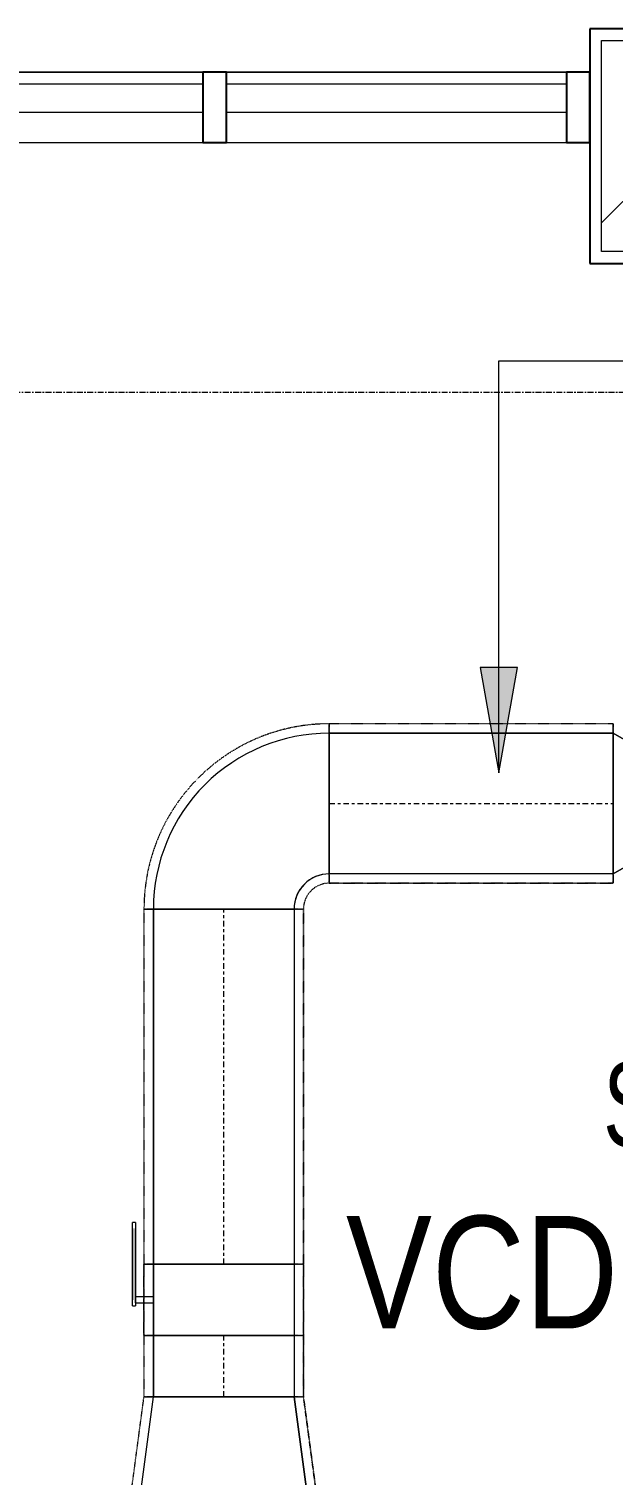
# Model space of a CAD drawing. Header units: inches. Extents: x -83664 to 20107, y -47222 to 19398.
# Drawn here: x 3657 to 4902, y -3073 to 10 of the extents above; entities that cross this region are included whole.
import ezdxf

# ---------------------------------------------------------------- set-up
doc = ezdxf.new("R2010")
doc.units = ezdxf.units.IN
doc.header["$MEASUREMENT"] = 0
for name, pattern in [('Center', [29.999999, 12, -6, 6, -6]), ('Grid Line', [22.225, 12.7, -3.175, 3.175, -3.175]), ('Hidden 0_50', [1.0584, 0.5292, -0.5292])]:
    doc.linetypes.add(name, pattern=pattern)
for name, color, linetype, lineweight in [('A-GLAZ-CURT', 7, 'Continuous', 9), ('A-GLAZ-CWMG', 7, 'Continuous', 9), ('A-WALL', 7, 'Continuous', 9), ('A-WALL-PATT', 7, 'Continuous', 25), ('G-ANNO-TEXT', 7, 'Continuous', 9), ('M-HVAC-DUCT-CNTR', 7, 'Center', 9), ('M-HVAC-DUCT-IDEN', 7, 'Continuous', 18), ('ROOM TAG', 7, 'Continuous', 9), ('S-GRID', 7, 'Continuous', 9)]:
    doc.layers.add(name, color=color, linetype=linetype, lineweight=lineweight)
doc.layers.add('FF ROOM TAG_dwg', color=7, linetype='Continuous', lineweight=9, true_color=0x767676)
doc.layers.add('M-HVAC-DUCT', color=7, linetype='Continuous', lineweight=9, true_color=0xffe97f)
doc.styles.add('Arial Narrow_20', font='ARIALN.TTF', dxfattribs={"width": 0.85, "height": 4572})
doc.styles.add('Arial Narrow_21', font='ARIALN.TTF', dxfattribs={"height": 240})

# ---------------------------------------------------------------- blocks, each defined once
blk = doc.blocks.new('M_Rec Transition - Length - Standard-8295161-FIRST FLOOR AC CONDITIONING LAYOUT - PART A')
at = {"layer": 'M-HVAC-DUCT', "color": 30, "true_color": 0xff7f00}
for p, q in [((0, 200), (0, -200)), ((0, 200), (375, 150)), ((0, 200), (375, 150)), ((0, -200), (0, 200)), ((375, -150), (375, 150)), ((375, 150), (375, -150)), ((0, -200), (375, -150)), ((375, -150), (0, -200))]:
    blk.add_line(p, q, dxfattribs=at)
blk = doc.blocks.new('M_Rec Elbow - Radius - 0_75W-7316747-FIRST FLOOR AC CONDITIONING LAYOUT - PART A')
at = {"layer": 'M-HVAC-DUCT', "color": 30, "true_color": 0xff7f00}
for p, q in [((-150, 225), (150, 225)), ((150, 225), (-150, 225)), ((-225, 150), (-225, -150)), ((-225, -150), (-225, 150))]:
    blk.add_line(p, q, dxfattribs=at)
for radius, end in [(75, 360), (75, 0), (375, 0), (375, 0)]:
    blk.add_arc((-225, 225), radius, 270, end, dxfattribs=at)
blk = doc.blocks.new('M_Rec to Rnd Transition - Angle - 60 Degree-8294802-FIRST FLOOR AC CONDITIONING LAYOUT - PART A')
at = {"layer": 'M-HVAC-DUCT', "color": 30, "true_color": 0xff7f00}
for p, q in [((0, 150), (43.3, 125)), ((43.3, 125), (0, 150)), ((0, 150), (0, -150)), ((0, -150), (0, 150)), ((43.3, 0), (43.3, 125)), ((43.3, 0), (43.3, 125)), ((43.3, -125), (43.3, 0)), ((43.3, -125), (43.3, 0)), ((0, -150), (43.3, -125)), ((43.3, -125), (0, -150))]:
    blk.add_line(p, q, dxfattribs=at)
blk = doc.blocks.new('TEMW-ME-DMP-Volume Control Damper - Standard-7399628-FIRST FLOOR AC CONDITIONING LAYOUT - PART A')
at = {"layer": 'M-HVAC-DUCT', "color": 30, "true_color": 0xff7f00}
for p, q in [((-165.1, 188.1), (-165.1, 194.4)), ((-152.4, 194.4), (-165.1, 194.4)), ((-165.1, 188.1), (-152.4, 188.1)), ((0, 194.4), (-152.4, 194.4)), ((-152.4, 194.4), (0, 194.4)), ((0, 188.1), (-152.4, 188.1)), ((-152.4, 188.1), (0, 188.1)), ((-6.4, 150), (-6.4, 188.1)), ((6.3, 188.1), (-6.4, 188.1)), ((6.3, 188.1), (-6.4, 188.1)), ((12.7, 194.4), (0, 194.4)), ((0, 188.1), (12.7, 188.1)), ((6.3, 188.1), (6.3, 150)), ((12.7, 194.4), (12.7, 188.1)), ((-76.2, 150), (-76.2, -150)), ((-76.2, -150), (-76.2, 150)), ((76.2, 150), (-76.2, 150)), ((-76.2, 150), (76.2, 150)), ((-76.2, 150), (76.2, 150)), ((-6.4, 150), (6.3, 150)), ((-6.4, 150), (6.3, 150)), ((76.2, 150), (76.2, -150)), ((76.2, -150), (76.2, 150)), ((-76.2, -150), (76.2, -150)), ((-76.2, -150), (76.2, -150)), ((-76.2, -150), (76.2, -150))]:
    blk.add_line(p, q, dxfattribs=at)
blk = doc.blocks.new('TEMW-SMBZ-HO-BM-HVAC-00002_rvt-1-FIRST FLOOR AC CONDITIONING LAYOUT - PART A')
at = {"layer": 'M-HVAC-DUCT', "color": 30, "linetype": 'Hidden 0_50', "true_color": 0xff7f00}
for p, q in [((155753.5, 96561), (155753.5, 96901)), ((155753.5, 96901), (155753.5, 96561)), ((156358.5, 96901), (155753.5, 96901)), ((156358.5, 96901), (155753.5, 96901)), ((155753.5, 96561), (155753.5, 96901)), ((155753.5, 96901), (155753.5, 96561)), ((156358.5, 96561), (156358.5, 96901)), ((156358.5, 96901), (156358.5, 96561)), ((156358.5, 96561), (156358.5, 96901)), ((156358.5, 96901), (156358.5, 96561)), ((155753.5, 96561), (156358.5, 96561)), ((156358.5, 96561), (155753.5, 96561)), ((155358.5, 96506), (155698.5, 96506)), ((155698.5, 96506), (155358.5, 96506)), ((155698.5, 96506), (155358.5, 96506)), ((155358.5, 96506), (155698.5, 96506)), ((155358.5, 96506), (155358.5, 95748.7)), ((155358.5, 96506), (155358.5, 95748.7)), ((155698.5, 95748.7), (155698.5, 96506)), ((155698.5, 96506), (155698.5, 95748.7)), ((155698.5, 95748.7), (155358.5, 95748.7)), ((155358.5, 95748.7), (155698.5, 95748.7)), ((155698.5, 95748.7), (155358.5, 95748.7)), ((155358.5, 95748.7), (155358.5, 95596.3)), ((155358.5, 95596.3), (155358.5, 95748.7)), ((155358.5, 95748.7), (155698.5, 95748.7)), ((155698.5, 95596.3), (155698.5, 95748.7)), ((155698.5, 95748.7), (155698.5, 95596.3)), ((155698.5, 95596.3), (155358.5, 95596.3)), ((155358.5, 95596.3), (155698.5, 95596.3)), ((155358.5, 95596.3), (155358.5, 95466)), ((155358.5, 95596.3), (155358.5, 95466)), ((155358.5, 95596.3), (155698.5, 95596.3)), ((155698.5, 95596.3), (155358.5, 95596.3)), ((155698.5, 95466), (155698.5, 95596.3)), ((155698.5, 95596.3), (155698.5, 95466)), ((155308.5, 95091), (155358.5, 95466)), ((155308.5, 95091), (155358.5, 95466)), ((155698.5, 95466), (155358.5, 95466)), ((155358.5, 95466), (155698.5, 95466)), ((155698.5, 95466), (155358.5, 95466)), ((155358.5, 95466), (155698.5, 95466)), ((155748.5, 95091), (155698.5, 95466)), ((155698.5, 95466), (155748.5, 95091))]:
    blk.add_line(p, q, dxfattribs=at)
at = {"layer": 'M-HVAC-DUCT', "color": 30, "true_color": 0xff7f00}
for p, q in [((155753.5, 96881), (155753.5, 96581)), ((155753.5, 96581), (155753.5, 96881)), ((155753.5, 96881), (156358.5, 96881)), ((156358.5, 96881), (155753.5, 96881)), ((156358.5, 96881), (156358.5, 96581)), ((156358.5, 96581), (156358.5, 96881)), ((156358.5, 96581), (155753.5, 96581)), ((156358.5, 96581), (155753.5, 96581)), ((155378.5, 96506), (155678.5, 96506)), ((155678.5, 96506), (155378.5, 96506)), ((155378.5, 95748.7), (155378.5, 96506)), ((155378.5, 96506), (155378.5, 95748.7)), ((155678.5, 96506), (155678.5, 95748.7)), ((155678.5, 96506), (155678.5, 95748.7)), ((155378.5, 95748.7), (155678.5, 95748.7)), ((155678.5, 95748.7), (155378.5, 95748.7)), ((155378.5, 95596.3), (155678.5, 95596.3)), ((155678.5, 95596.3), (155378.5, 95596.3)), ((155378.5, 95466), (155378.5, 95596.3)), ((155378.5, 95596.3), (155378.5, 95466)), ((155678.5, 95596.3), (155678.5, 95466)), ((155678.5, 95596.3), (155678.5, 95466)), ((155378.5, 95466), (155678.5, 95466)), ((155678.5, 95466), (155378.5, 95466))]:
    blk.add_line(p, q, dxfattribs=at)
at = {"layer": 'M-HVAC-DUCT', "color": 30, "linetype": 'Hidden 0_50', "true_color": 0xff7f00}
for radius in [395, 395, 55, 55]:
    blk.add_arc((155753.5, 96506), radius, 90, 180, dxfattribs=at)
at = {"layer": 'M-HVAC-DUCT-CNTR', "color": 30, "true_color": 0xff7f00}
for p, q in [((155753.5, 96731), (156358.5, 96731)), ((155528.5, 95748.7), (155528.5, 96506)), ((155528.5, 95466), (155528.5, 95596.3))]:
    blk.add_line(p, q, dxfattribs=at)
at = {"layer": 'M-HVAC-DUCT', "color": 6, "linetype": 'Hidden 0_50', "lineweight": 9, "true_color": 0xff00ff}
for name, p, rotation in [('M_Rec Elbow - Radius - 0_75W-7316747-FIRST FLOOR AC CONDITIONING LAYOUT - PART A', (155528.5, 96731), 180), ('M_Rec Transition - Length - Standard-8295161-FIRST FLOOR AC CONDITIONING LAYOUT - PART A', (155528.5, 95091), 90)]:
    blk.add_blockref(name, p, dxfattribs=dict(at, rotation=rotation))
blk.add_blockref('M_Rec to Rnd Transition - Angle - 60 Degree-8294802-FIRST FLOOR AC CONDITIONING LAYOUT - PART A', (156358.5, 96731), dxfattribs=at)
at = {"layer": 'M-HVAC-DUCT', "color": 6, "linetype": 'Hidden 0_50', "lineweight": 9, "true_color": 0xff00ff, "extrusion": (0, 0, -1), "rotation": 270}
blk.add_blockref('TEMW-ME-DMP-Volume Control Damper - Standard-7399628-FIRST FLOOR AC CONDITIONING LAYOUT - PART A', (-155528.5, 95672.5), dxfattribs=at)
blk = doc.blocks.new('TEMW-SMBZ-HO-BM-HVAC-00002_rvt-2-FIRST FLOOR AC CONDITIONING LAYOUT - PART A')
at = {"layer": 'M-HVAC-DUCT', "color": 30, "linetype": 'Hidden 0_50', "true_color": 0xff7f00}
for p, q in [((155753.5, 96561), (155753.5, 96901)), ((155753.5, 96901), (155753.5, 96561)), ((156358.5, 96901), (155753.5, 96901)), ((156358.5, 96901), (155753.5, 96901)), ((155753.5, 96561), (155753.5, 96901)), ((155753.5, 96901), (155753.5, 96561)), ((156358.5, 96561), (156358.5, 96901)), ((156358.5, 96901), (156358.5, 96561)), ((156358.5, 96561), (156358.5, 96901)), ((156358.5, 96901), (156358.5, 96561)), ((155753.5, 96561), (156358.5, 96561)), ((156358.5, 96561), (155753.5, 96561)), ((155358.5, 96506), (155698.5, 96506)), ((155698.5, 96506), (155358.5, 96506)), ((155698.5, 96506), (155358.5, 96506)), ((155358.5, 96506), (155698.5, 96506)), ((155358.5, 96506), (155358.5, 95748.7)), ((155358.5, 96506), (155358.5, 95748.7)), ((155698.5, 95748.7), (155698.5, 96506)), ((155698.5, 96506), (155698.5, 95748.7)), ((155698.5, 95748.7), (155358.5, 95748.7)), ((155358.5, 95748.7), (155698.5, 95748.7)), ((155698.5, 95748.7), (155358.5, 95748.7)), ((155358.5, 95748.7), (155358.5, 95596.3)), ((155358.5, 95596.3), (155358.5, 95748.7)), ((155358.5, 95748.7), (155698.5, 95748.7)), ((155698.5, 95596.3), (155698.5, 95748.7)), ((155698.5, 95748.7), (155698.5, 95596.3)), ((155698.5, 95596.3), (155358.5, 95596.3)), ((155358.5, 95596.3), (155698.5, 95596.3)), ((155358.5, 95596.3), (155358.5, 95466)), ((155358.5, 95596.3), (155358.5, 95466)), ((155358.5, 95596.3), (155698.5, 95596.3)), ((155698.5, 95596.3), (155358.5, 95596.3)), ((155698.5, 95466), (155698.5, 95596.3)), ((155698.5, 95596.3), (155698.5, 95466)), ((155308.5, 95091), (155358.5, 95466)), ((155308.5, 95091), (155358.5, 95466)), ((155698.5, 95466), (155358.5, 95466)), ((155358.5, 95466), (155698.5, 95466)), ((155698.5, 95466), (155358.5, 95466)), ((155358.5, 95466), (155698.5, 95466)), ((155748.5, 95091), (155698.5, 95466)), ((155698.5, 95466), (155748.5, 95091))]:
    blk.add_line(p, q, dxfattribs=at)
at = {"layer": 'M-HVAC-DUCT', "color": 30, "true_color": 0xff7f00}
for p, q in [((155753.5, 96881), (155753.5, 96581)), ((155753.5, 96581), (155753.5, 96881)), ((155753.5, 96881), (156358.5, 96881)), ((156358.5, 96881), (155753.5, 96881)), ((156358.5, 96881), (156358.5, 96581)), ((156358.5, 96581), (156358.5, 96881)), ((156358.5, 96581), (155753.5, 96581)), ((156358.5, 96581), (155753.5, 96581)), ((155378.5, 96506), (155678.5, 96506)), ((155678.5, 96506), (155378.5, 96506)), ((155378.5, 95748.7), (155378.5, 96506)), ((155378.5, 96506), (155378.5, 95748.7)), ((155678.5, 96506), (155678.5, 95748.7)), ((155678.5, 96506), (155678.5, 95748.7)), ((155378.5, 95748.7), (155678.5, 95748.7)), ((155678.5, 95748.7), (155378.5, 95748.7)), ((155378.5, 95596.3), (155678.5, 95596.3)), ((155678.5, 95596.3), (155378.5, 95596.3)), ((155378.5, 95466), (155378.5, 95596.3)), ((155378.5, 95596.3), (155378.5, 95466)), ((155678.5, 95596.3), (155678.5, 95466)), ((155678.5, 95596.3), (155678.5, 95466)), ((155378.5, 95466), (155678.5, 95466)), ((155678.5, 95466), (155378.5, 95466))]:
    blk.add_line(p, q, dxfattribs=at)
at = {"layer": 'M-HVAC-DUCT', "color": 30, "linetype": 'Hidden 0_50', "true_color": 0xff7f00}
for radius in [395, 395, 55, 55]:
    blk.add_arc((155753.5, 96506), radius, 90, 180, dxfattribs=at)
at = {"layer": 'M-HVAC-DUCT-CNTR', "color": 30, "true_color": 0xff7f00}
for p, q in [((155753.5, 96731), (156358.5, 96731)), ((155528.5, 95748.7), (155528.5, 96506)), ((155528.5, 95466), (155528.5, 95596.3))]:
    blk.add_line(p, q, dxfattribs=at)
at = {"layer": 'M-HVAC-DUCT', "color": 6, "linetype": 'Hidden 0_50', "lineweight": 9, "true_color": 0xff00ff}
for name, p, rotation in [('M_Rec Elbow - Radius - 0_75W-7316747-FIRST FLOOR AC CONDITIONING LAYOUT - PART A', (155528.5, 96731), 180), ('M_Rec Transition - Length - Standard-8295161-FIRST FLOOR AC CONDITIONING LAYOUT - PART A', (155528.5, 95091), 90)]:
    blk.add_blockref(name, p, dxfattribs=dict(at, rotation=rotation))
blk.add_blockref('M_Rec to Rnd Transition - Angle - 60 Degree-8294802-FIRST FLOOR AC CONDITIONING LAYOUT - PART A', (156358.5, 96731), dxfattribs=at)
at = {"layer": 'M-HVAC-DUCT', "color": 6, "linetype": 'Hidden 0_50', "lineweight": 9, "true_color": 0xff00ff, "extrusion": (0, 0, -1), "rotation": 270}
blk.add_blockref('TEMW-ME-DMP-Volume Control Damper - Standard-7399628-FIRST FLOOR AC CONDITIONING LAYOUT - PART A', (-155528.5, 95672.5), dxfattribs=at)
blk = doc.blocks.new('System Panel - Solid-1052244-FIRST FLOOR AC CONDITIONING LAYOUT - PART A')
at = {"layer": 'A-GLAZ-CURT', "color": 9, "lineweight": 18, "true_color": 0xbbbbbb}
for p, q in [((362.5, 10.5), (-362.5, 10.5)), ((-362.5, 10.5), (-362.5, -49.5)), ((362.5, -49.5), (362.5, 10.5)), ((-362.5, -49.5), (362.5, -49.5))]:
    blk.add_line(p, q, dxfattribs=at)
at = {"layer": 'A-GLAZ-CURT', "color": 9, "true_color": 0xbbbbbb}
for p, q in [((-362.5, -49.5), (-362.5, 10.5)), ((362.5, 10.5), (-362.5, 10.5)), ((362.5, 10.5), (362.5, -49.5)), ((-362.5, -49.5), (362.5, -49.5))]:
    blk.add_line(p, q, dxfattribs=at)
blk = doc.blocks.new('Rectangular Mullion - 50 x 150mm-644140-FIRST FLOOR AC CONDITIONING LAYOUT - PART A')
at = {"layer": 'A-GLAZ-CWMG', "color": 9, "true_color": 0xbbbbbb}
for p, q in [((76259.3, 65832.7), (76409.3, 65832.7)), ((76409.3, 65832.7), (76259.3, 65832.7)), ((76259.3, 65832.7), (76259.3, 65107.7)), ((76259.3, 65107.7), (76259.3, 65832.7)), ((76409.3, 65107.7), (76409.3, 65832.7)), ((76409.3, 65107.7), (76409.3, 65832.7)), ((76259.3, 65107.7), (76409.3, 65107.7)), ((76409.3, 65107.7), (76259.3, 65107.7))]:
    blk.add_line(p, q, dxfattribs=at)
blk = doc.blocks.new('Rectangular Mullion - 50 x 150mm-423468-FIRST FLOOR AC CONDITIONING LAYOUT - PART A')
at = {"layer": 'A-GLAZ-CWMG', "color": 9, "lineweight": 25, "true_color": 0xbbbbbb}
for p, q in [((0, 75), (-50, 75)), ((-50, 75), (-50, -75)), ((0, -75), (0, 75)), ((-50, -75), (0, -75))]:
    blk.add_line(p, q, dxfattribs=at)
at = {"layer": 'A-GLAZ-CWMG', "color": 9, "true_color": 0xbbbbbb}
for p, q in [((-50, -75), (-50, 75)), ((-50, 75), (0, 75)), ((0, 75), (0, -75)), ((0, -75), (-50, -75))]:
    blk.add_line(p, q, dxfattribs=at)
blk = doc.blocks.new('Rectangular Mullion - 50 x 150mm-423458-FIRST FLOOR AC CONDITIONING LAYOUT - PART A')
at = {"layer": 'A-GLAZ-CWMG', "color": 9, "lineweight": 25, "true_color": 0xbbbbbb}
for p, q in [((-25, 75), (25, 75)), ((-25, -75), (-25, 75)), ((25, 75), (25, -75)), ((25, -75), (-25, -75))]:
    blk.add_line(p, q, dxfattribs=at)
at = {"layer": 'A-GLAZ-CWMG', "color": 9, "true_color": 0xbbbbbb}
for p, q in [((25, 75), (-25, 75)), ((-25, 75), (-25, -75)), ((25, -75), (25, 75)), ((-25, -75), (25, -75))]:
    blk.add_line(p, q, dxfattribs=at)
blk = doc.blocks.new('SMBZ_Hospital Arch Model_2026_01_29_rvt-1-FIRST FLOOR AC CONDITIONING LAYOUT - PART A')
at = {"layer": 'A-WALL-PATT', "lineweight": 9, "true_color": 0xbbbbbb}
h = blk.add_hatch(dxfattribs=at)
h.set_pattern_fill('FP_13', color=9, style=0, pattern_type=2)
h.set_pattern_definition([(0, (0, 0), (1219.2, 304.8), [50.292, -864.108, 50.292, -864.108, -4876.8]), (0, (0, 0), (1219.2, 304.8), [-1828.8, 50.292, -1778.508, 50.292, -864.108, -2133.6]), (0, (0, 0), (1219.2, 304.8), [-4572, 50.292, -559.308, 50.292, -1473.708]), (120, (457.2, 152.4), (-873.56454, 903.45817), [50.292, -864.108, 50.292, -864.108, -4876.8]), (120, (457.2, 152.4), (-873.56454, 903.45817), [-1828.8, 50.292, -1778.508, 50.292, -864.108, -2133.6]), (120, (457.2, 152.4), (-873.56454, 903.45817), [-4572, 50.292, -559.308, 50.292, -1473.708]), (240, (609.6, 762), (-345.63546, -1208.25817), [50.292, -864.108, 50.292, -864.108, -4876.8]), (240, (609.6, 762), (-345.63546, -1208.25817), [-1828.8, 50.292, -1778.508, 50.292, -864.108, -2133.6]), (240, (609.6, 762), (-345.63546, -1208.25817), [-4572, 50.292, -559.308, 50.292, -1473.708])])
h.paths.add_polyline_path([(156484.2, 98357.7), (157984.2, 98357.7), (157984.2, 98382.7), (156334.2, 98382.7), (156334.2, 98357.7)])
h = blk.add_hatch(dxfattribs=at)
h.set_pattern_fill('FP_12', color=9, style=0, pattern_type=2)
h.set_pattern_definition([(45, (0, 0), (-377.1708, 377.1708), []), (45, (0, 571.5), (-377.1708, 377.1708), [])])
h.paths.add_polyline_path([(156484.2, 97907.7), (156484.2, 98357.7), (156334.2, 98357.7), (156334.2, 97907.7)])
at = {"layer": 'A-WALL', "color": 9, "lineweight": 25, "true_color": 0xbbbbbb}
for p, q in [((156309.2, 98382.7), (156309.2, 97882.7)), ((156334.2, 98382.7), (156309.2, 98382.7)), ((156484.2, 98382.7), (156334.2, 98382.7)), ((156309.2, 97882.7), (156334.2, 97882.7)), ((156334.2, 97882.7), (156484.2, 97882.7))]:
    blk.add_line(p, q, dxfattribs=at)
at = {"layer": 'A-WALL', "color": 9, "true_color": 0xbbbbbb}
for p, q in [((156309.2, 98382.7), (156309.2, 97882.7)), ((156309.2, 98382.7), (156484.2, 98382.7)), ((156334.2, 98357.7), (156484.2, 98357.7)), ((156334.2, 97907.7), (156334.2, 98357.7)), ((156484.2, 97907.7), (156334.2, 97907.7)), ((156484.2, 97882.7), (156309.2, 97882.7))]:
    blk.add_line(p, q, dxfattribs=at)
at = {"layer": 'A-GLAZ-CURT', "color": 9, "lineweight": 9, "true_color": 0xbbbbbb, "rotation": 180}
for p in [(155121.7, 98215.7), (155896.7, 98215.7)]:
    blk.add_blockref('System Panel - Solid-1052244-FIRST FLOOR AC CONDITIONING LAYOUT - PART A', p, dxfattribs=at)
at = {"layer": 'A-GLAZ-CWMG', "color": 9, "lineweight": 9, "true_color": 0xbbbbbb, "rotation": 270}
for p in [(89651.6, 174550), (90426.6, 174550)]:
    blk.add_blockref('Rectangular Mullion - 50 x 150mm-644140-FIRST FLOOR AC CONDITIONING LAYOUT - PART A', p, dxfattribs=at)
at = {"layer": 'A-GLAZ-CWMG', "color": 9, "lineweight": 9, "true_color": 0xbbbbbb, "extrusion": (0, 0, -1)}
blk.add_blockref('Rectangular Mullion - 50 x 150mm-423458-FIRST FLOOR AC CONDITIONING LAYOUT - PART A', (-155509.2, 98215.7), dxfattribs=at)
at = {"layer": 'A-GLAZ-CWMG', "color": 9, "lineweight": 9, "true_color": 0xbbbbbb}
blk.add_blockref('Rectangular Mullion - 50 x 150mm-423468-FIRST FLOOR AC CONDITIONING LAYOUT - PART A', (156309.2, 98215.7), dxfattribs=at)
blk = doc.blocks.new('FF ROOM TAG_dwg-8877209-FIRST FLOOR AC CONDITIONING LAYOUT - PART A')
at = {"layer": 'ROOM TAG', "insert": (1994617, 2326201), "char_height": 4572, "width": 39156.52, "attachment_point": 2, "line_spacing_factor": 0.974696, "style": 'Arial Narrow_20'}
blk.add_mtext('STAGEDCARTS', dxfattribs=at)

msp = doc.modelspace()

# ---------------------------------------------------------------- hatches: boundary and pattern name
at = {"layer": 'M-HVAC-DUCT-IDEN', "lineweight": 9}
msp.add_hatch(color=256, dxfattribs=at).paths.add_polyline_path([(4658.5, -1575.9), (4698.1, -1350.9), (4618.8, -1350.9)])

# ---------------------------------------------------------------- linework, layer by layer
for p, q in [((4658.5, -697), (5141.2, -697)), ((4658.5, -1575.9), (4658.5, -697)), ((4698.1, -1350.9), (4618.8, -1350.9)), ((4618.8, -1350.9), (4658.5, -1575.9)), ((4658.5, -1575.9), (4698.1, -1350.9))]:
    msp.add_line(p, q, dxfattribs=at)
at = {"layer": 'S-GRID', "color": 254, "linetype": 'Grid Line', "true_color": 0xdcdcdc}
msp.add_line((20106.7, -764.5), (-81517, -764.5), dxfattribs=at)

# ---------------------------------------------------------------- block references
at = {"lineweight": 5}
for name in ['SMBZ_Hospital Arch Model_2026_01_29_rvt-1-FIRST FLOOR AC CONDITIONING LAYOUT - PART A', 'TEMW-SMBZ-HO-BM-HVAC-00002_rvt-1-FIRST FLOOR AC CONDITIONING LAYOUT - PART A', 'TEMW-SMBZ-HO-BM-HVAC-00002_rvt-2-FIRST FLOOR AC CONDITIONING LAYOUT - PART A']:
    msp.add_blockref(name, (-151456.7, -98372.2), dxfattribs=at)
at = {"layer": 'FF ROOM TAG_dwg', "color": 7, "xscale": 0.03937007874015915, "yscale": 0.03937007874015915, "zscale": 0.03937007874015915}
msp.add_blockref('FF ROOM TAG_dwg-8877209-FIRST FLOOR AC CONDITIONING LAYOUT - PART A', (-72990.3, -93775.4), dxfattribs=at)
msp.add_blockref('FF ROOM TAG_dwg-8877209-FIRST FLOOR AC CONDITIONING LAYOUT - PART A', (-72990.3, -93775.4), dxfattribs=at)
msp.add_blockref('FF ROOM TAG_dwg-8877209-FIRST FLOOR AC CONDITIONING LAYOUT - PART A', (-72990.3, -93775.4), dxfattribs=at)
msp.add_blockref('FF ROOM TAG_dwg-8877209-FIRST FLOOR AC CONDITIONING LAYOUT - PART A', (-72990.3, -93775.4), dxfattribs=at)
msp.add_blockref('FF ROOM TAG_dwg-8877209-FIRST FLOOR AC CONDITIONING LAYOUT - PART A', (-72990.3, -93775.4), dxfattribs=at)

# ---------------------------------------------------------------- texts
at = {"layer": 'G-ANNO-TEXT', "insert": (4332.4, -2520.6), "char_height": 240, "width": 733.544, "attachment_point": 1, "style": 'Arial Narrow_21'}
msp.add_mtext('VCD', dxfattribs=at)

doc.saveas('drawing.dxf')
